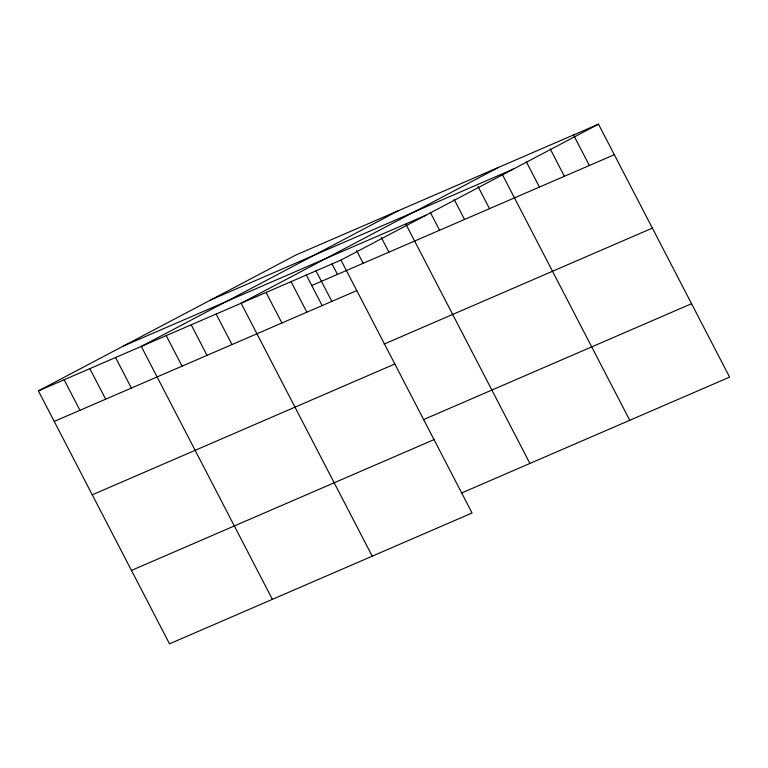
<?xml version="1.0" encoding="UTF-8"?>
<svg xmlns="http://www.w3.org/2000/svg" width="768" height="768" viewBox="0 0 768 768"><rect width="100%" height="100%" fill="white"/><g stroke="black" fill="none" stroke-linecap="round" stroke-linejoin="round"><path stroke-width="1.15" d="M38.4 390.883L340.963 260.074L472.07 513.005L169.507 643.824L38.4 390.883L295.93 254.995L598.493 124.176L729.6 377.117L461.328 493.104M398.803 210.518L141.274 346.406L272.381 599.347M498.643 167.347L241.114 303.235L372.23 556.176M340.963 260.074L598.493 124.176M210.941 299.837L513.504 169.018M123.389 346.042L425.942 215.222M311.75 285.523L614.314 154.704M54.23 421.421L356.794 290.602M384.086 344.093L652.358 228.106M92.266 494.813L394.829 363.994M423.283 419.712L691.555 303.715M131.462 570.432L434.026 439.613M573.533 134.966L589.354 165.504M550.205 148.915L564.394 176.294M526.339 161.818L539.434 187.085M502.464 174.72L629.75 420.278M478.051 186.557L489.514 208.675M454.176 199.459L464.544 219.466M430.31 212.362L439.584 230.256M405.898 224.198L529.91 463.45M381.264 237.427L388.906 252.163M356.64 250.656L363.187 263.29M332.016 263.875L337.469 274.406M316.003 270.864L331.824 301.392M306.298 275.002L322.234 305.741M291.043 281.654L306.864 312.182M266.074 292.445L281.904 322.982M216.154 314.035L231.984 344.563M191.194 324.826L207.024 355.354M166.234 335.616L182.054 366.154M115.555 357.533L131.376 388.061M89.837 368.65L105.658 399.178M64.118 379.766L79.949 410.304"/></g></svg>
